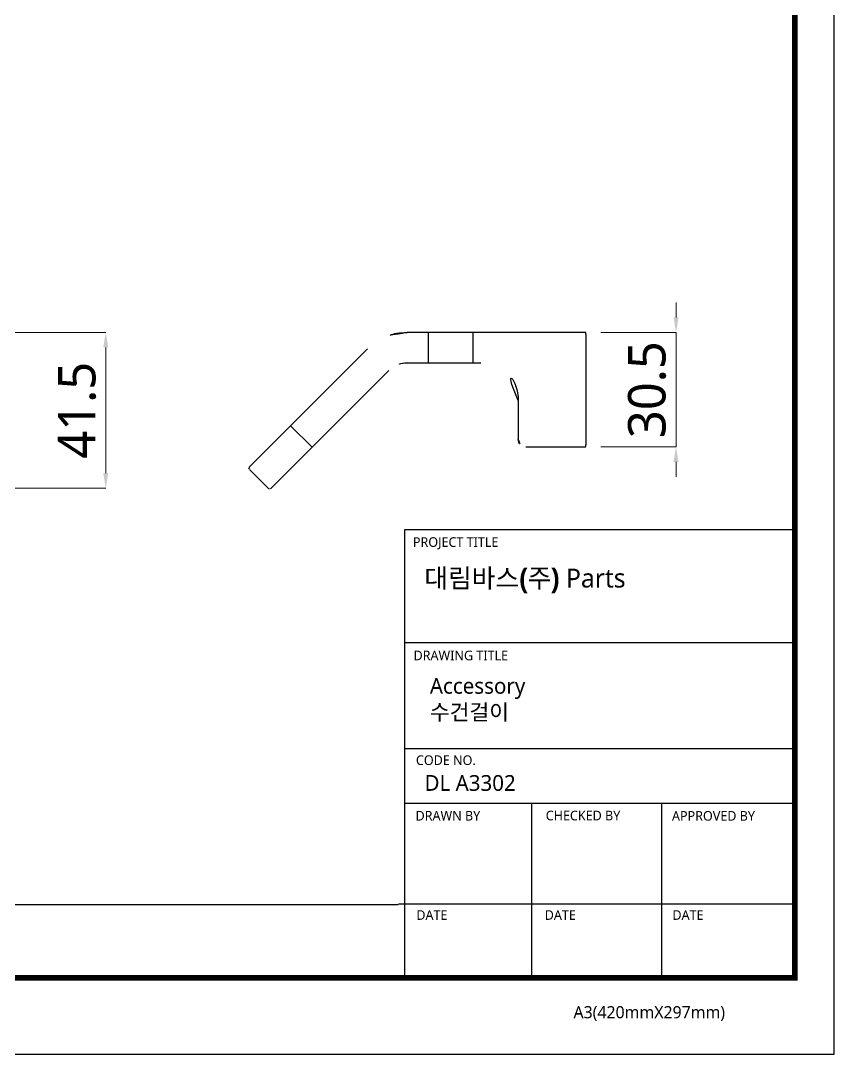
# Model space of a CAD drawing. Extents: x 16296675745 to 16296677481, y -37409619395 to -37409618123.
# Drawn here: x 16296676911.9 to 16296677128.8, y -37409618710.2 to -37409618434.6 of the extents above; entities that cross this region are included whole.
import ezdxf

# ---------------------------------------------------------------- set-up
doc = ezdxf.new("R2010")
doc.units = 0
doc.header["$LTSCALE"] = 10
doc.header["$MEASUREMENT"] = 0
doc.header["$PDMODE"] = 3
doc.header["$PDSIZE"] = -10
doc.linetypes.add('HIDDEN2', pattern=[4.7625, 3.175, -1.5875])
doc.layers.get('0').update_dxf_attribs({"linetype": 'CONTINUOUS'})
doc.layers.get('DEFPOINTS').update_dxf_attribs({"linetype": 'CONTINUOUS'})
doc.layers.add('BODY', color=7, linetype='CONTINUOUS')
doc.styles.add('Daelim Dimension', font='')
doc.styles.get('Daelim Dimension').set_extended_font_data('NanumGothic')
doc.dimstyles.new('DEFAULT', dxfattribs={"dimscale": 2, "dimtxt": 2, "dimasz": 2, "dimexe": 0, "dimexo": 2, "dimgap": 1, "dimtad": 1, "dimdec": 1, "dimzin": 9, "dimdsep": 46, "dimtxsty": 'Daelim Dimension', "dimcen": 0.5, "dimclrd": 252, "dimclre": 252, "dimclrt": 3, "dimadec": 1, "dimazin": 0, "dimtfac": 1, "dimtdec": 1, "dimtix": 1, "dimtmove": 0, "dimatfit": 3, "dimfxl": 1, "dimtolj": 1, "dimtzin": 1, "dimlwd": 9, "dimlwe": 9, "dimarcsym": 0})

# ---------------------------------------------------------------- blocks, each defined once
blk = doc.blocks.new('*D4')
at = {"color": 5, "lineweight": 9, "ltscale": 0.5, "transparency": 16777216}
for p, q in [((16296676905.695181, -37409618517.711014), (16296676934.564131, -37409618517.711014)), ((16296676934.564131, -37409618521.711014), (16296676934.564131, -37409618555.189659)), ((16296676906.109831, -37409618559.189659), (16296676934.564131, -37409618559.189659))]:
    blk.add_line(p, q, dxfattribs=at)
at = {"color": 5, "ltscale": 0.5, "transparency": 16777216}
for points in [[(16296676933.897461, -37409618521.711014), (16296676935.230789, -37409618521.711014), (16296676934.564131, -37409618517.711014)], [(16296676933.897461, -37409618555.189659), (16296676935.230789, -37409618555.189659), (16296676934.564131, -37409618559.189659)]]:
    blk.add_solid(points, dxfattribs=at)
at = {"layer": 'DEFPOINTS', "color": 0, "ltscale": 0.5, "transparency": 16777216}
for p in [(16296676901.695181, -37409618517.711014), (16296676902.109831, -37409618559.189659), (16296676934.564131, -37409618559.189659)]:
    blk.add_point(p, dxfattribs=at)
at = {"color": 7, "ltscale": 0.5, "transparency": 16777216, "insert": (16296676926.920361, -37409618538.450333), "char_height": 10, "attachment_point": 5, "rotation": 90, "style": 'Daelim Dimension'}
blk.add_mtext('\\A1;41.5', dxfattribs=at)
blk = doc.blocks.new('*D5')
at = {"color": 5, "lineweight": 9, "ltscale": 0.5, "transparency": 16777216}
for p, q in [((16296677086.622339, -37409618513.711014), (16296677086.622339, -37409618509.711014)), ((16296677066.547741, -37409618517.711014), (16296677086.622339, -37409618517.711014)), ((16296677086.622339, -37409618517.711014), (16296677086.622339, -37409618548.211014)), ((16296677066.547741, -37409618548.211014), (16296677086.622339, -37409618548.211014)), ((16296677086.622339, -37409618552.211014), (16296677086.622339, -37409618556.211014))]:
    blk.add_line(p, q, dxfattribs=at)
at = {"color": 5, "ltscale": 0.5, "transparency": 16777216}
for points in [[(16296677085.955669, -37409618513.711014), (16296677087.289, -37409618513.711014), (16296677086.622339, -37409618517.711014)], [(16296677085.955669, -37409618552.211014), (16296677087.289, -37409618552.211014), (16296677086.622339, -37409618548.211014)]]:
    blk.add_solid(points, dxfattribs=at)
at = {"layer": 'DEFPOINTS', "color": 0, "ltscale": 0.5, "transparency": 16777216}
for p in [(16296677062.547741, -37409618517.711014), (16296677062.547741, -37409618548.211014), (16296677086.622339, -37409618548.211014)]:
    blk.add_point(p, dxfattribs=at)
at = {"color": 7, "ltscale": 0.5, "transparency": 16777216, "insert": (16296677078.921341, -37409618532.961014), "char_height": 10, "attachment_point": 5, "rotation": 90, "style": 'Daelim Dimension'}
blk.add_mtext('\\A1;30.5', dxfattribs=at)

msp = doc.modelspace()

# ---------------------------------------------------------------- linework, layer by layer
at = {"color": 5, "ltscale": 40}
for p, q in [((16296677118.30315, -37409618570.35173), (16296677014.26005, -37409618570.35173)), ((16296677118.30315, -37409618600.424744), (16296677014.26005, -37409618600.424744)), ((16296677118.30315, -37409618600.424744), (16296677014.26005, -37409618600.424744)), ((16296677118.30315, -37409618628.714417), (16296677014.26005, -37409618628.714417)), ((16296677118.30315, -37409618628.714417), (16296677014.26005, -37409618628.714417)), ((16296677118.30315, -37409618643.305077), (16296677014.26005, -37409618643.305077)), ((16296677118.30315, -37409618643.305077), (16296677014.26005, -37409618643.305077)), ((16296677048.054159, -37409618643.305077), (16296677048.054159, -37409618689.75206)), ((16296677082.7367, -37409618643.305077), (16296677082.7367, -37409618689.75206)), ((16296677118.30315, -37409618670.135719), (16296677012.615511, -37409618670.135719)), ((16296677118.30315, -37409618670.135719), (16296677015.07065, -37409618670.135719)), ((16296677118.30315, -37409618689.75206), (16296677029.137939, -37409618689.75206))]:
    msp.add_line(p, q, dxfattribs=at)
at = {"color": 5, "ltscale": 0.5}
msp.add_line((16296677014.26005, -37409618570.35173), (16296677014.26005, -37409618690.381401), dxfattribs=at)
at = {"color": 5}
msp.add_line((16296676488.30303, -37409618670.210129), (16296677012.49032, -37409618670.210129), dxfattribs=at)
at = {"ltscale": 0.5}
msp.add_lwpolyline([(16296676477.834841, -37409618710.177017), (16296677128.834841, -37409618710.177017), (16296677128.834841, -37409618233.177017), (16296676477.834841, -37409618233.177017)], close=True, dxfattribs=at)
at = {"color": 5, "linetype": 'ByBlock', "lineweight": 200, "const_width": 1.5}
msp.add_lwpolyline([(16296676488.30303, -37409618689.752296), (16296677118.30303, -37409618689.752296), (16296677118.30303, -37409618244.252296), (16296676488.30303, -37409618244.252296)], close=True, dxfattribs=at)
at = {"layer": 'BODY'}
for p, q in [((16296677062.547741, -37409618517.711014), (16296677014.960939, -37409618517.711014)), ((16296677062.547741, -37409618517.711014), (16296677014.960939, -37409618517.711014)), ((16296677062.547741, -37409618518.211014), (16296677062.547741, -37409618517.71151)), ((16296677062.547741, -37409618518.211014), (16296677062.547741, -37409618547.711014)), ((16296676976.083269, -37409618550.375473), (16296677004.35434, -37409618522.104408)), ((16296677014.960939, -37409618525.811012), (16296677034.547741, -37409618525.811012)), ((16296677010.0819, -37409618527.831978), (16296676981.810841, -37409618556.103043)), ((16296677044.547741, -37409618535.811012), (16296677044.547741, -37409618546.211014)), ((16296677046.547741, -37409618548.211014), (16296677062.547741, -37409618548.211014)), ((16296677062.547741, -37409618548.211014), (16296677062.547741, -37409618547.711014)), ((16296676972.925211, -37409618553.533531), (16296676976.083269, -37409618550.375473)), ((16296676972.901291, -37409618553.557457), (16296676972.925211, -37409618553.533531)), ((16296676972.901291, -37409618554.264557), (16296676977.921749, -37409618559.285019)), ((16296676981.810841, -37409618556.103043), (16296676978.660641, -37409618559.253242)), ((16296676978.660641, -37409618559.253242), (16296676978.62886, -37409618559.285019))]:
    msp.add_line(p, q, dxfattribs=at)
at = {"layer": 'BODY', "linetype": 'HIDDEN2'}
for p, q in [((16296677020.547741, -37409618517.711014), (16296677020.547741, -37409618525.811012)), ((16296677032.547741, -37409618525.811012), (16296677032.547741, -37409618517.711014)), ((16296676983.86145, -37409618542.597298), (16296676989.58901, -37409618548.324867))]:
    msp.add_line(p, q, dxfattribs=at)
at = {"layer": 'BODY'}
for centre, radius, start, end in [((16296677014.960939, -37409618532.711014), 15, 90, 135), ((16296677014.960939, -37409618532.711014), 6.9, 90, 135), ((16296677034.547741, -37409618535.811012), 10, 0, 90), ((16296677046.547741, -37409618546.211014), 2, 180, 270), ((16296676973.254841, -37409618553.911011), 0.5, 135, 180), ((16296676973.254841, -37409618553.911011), 0.499998, 180, 225.00007727), ((16296676978.275299, -37409618558.931473), 0.499999, 225, 297.16736971), ((16296676978.275299, -37409618558.931473), 0.5, 297.16727248, 314.99992273)]:
    msp.add_arc(centre, radius, start, end, dxfattribs=at)

# ---------------------------------------------------------------- texts
at = {"color": 5, "ltscale": 40, "style": 'Daelim Dimension'}
for s, height, p in [('PROJECT TITLE', 2.56901127, (16296677016.46261, -37409618574.880211)), ('DRAWING TITLE', 2.56901127, (16296677016.627319, -37409618605.116096)), ('CODE NO.', 2.5690113, (16296677017.271561, -37409618633.038078)), ('DRAWN BY', 2.5690113, (16296677017.17082, -37409618647.846474)), ('CHECKED BY', 2.5690113, (16296677051.880989, -37409618647.800911)), ('APPROVED BY', 2.56901127, (16296677085.54438, -37409618647.883904)), ('DATE', 2.5690113, (16296677017.371481, -37409618674.324471)), ('DATE', 2.5690113, (16296677051.607809, -37409618674.324471)), ('DATE', 2.5690113, (16296677085.662519, -37409618674.324471)), ('A3(420mmX297mm)', 3.24237133, (16296677059.288099, -37409618700.568008))]:
    msp.add_text(s, height=height, dxfattribs=at).set_placement(p)
at = {"attachment_point": 1, "style": 'Daelim Dimension'}
for s, insert, char_height, width in [('{\\fPretendard Variable SemiBold|b0|i0|c129|p2;\\C7;대림바스(주)} Parts', (16296677019.51833, -37409618580.682037), 5.03600079, 80.93992813), (' Accessory\\P 수건걸이', (16296677019.562759, -37409618609.828484), 4.2041236, 70.7511006), ('DL A3302', (16296677019.562759, -37409618635.719887), 4.2041236, 70.7511006)]:
    msp.add_mtext(s, dxfattribs=dict(at, insert=insert, char_height=char_height, width=width))

# ---------------------------------------------------------------- dimensions: what is measured, and where the dimension line sits
at = {"ltscale": 0.5}
dim = msp.add_linear_dim(base=(16296677086.622339, -37409618548.211014), p1=(16296677062.547741, -37409618517.711014), p2=(16296677062.547741, -37409618548.211014), angle=90, dimstyle='DEFAULT', override={"dimtxt": 5, "dimclrd": 5, "dimclre": 5, "dimclrt": 7}, dxfattribs=at)
dim.commit()
dim.dimension.update_dxf_attribs({"geometry": '*D5', "text_midpoint": (16296677078.921341, -37409618532.961014)})
dim = msp.add_linear_dim(base=(16296676934.564131, -37409618559.189659), p1=(16296676901.695181, -37409618517.711014), p2=(16296676902.109831, -37409618559.189659), angle=90, dimstyle='DEFAULT', override={"dimtxt": 5, "dimclrd": 5, "dimclre": 5, "dimclrt": 7}, dxfattribs=at)
dim.commit()
dim.dimension.update_dxf_attribs({"geometry": '*D4', "text_midpoint": (16296676934.564131, -37409618538.450333), "dimtype": 160})

doc.saveas('drawing.dxf')
